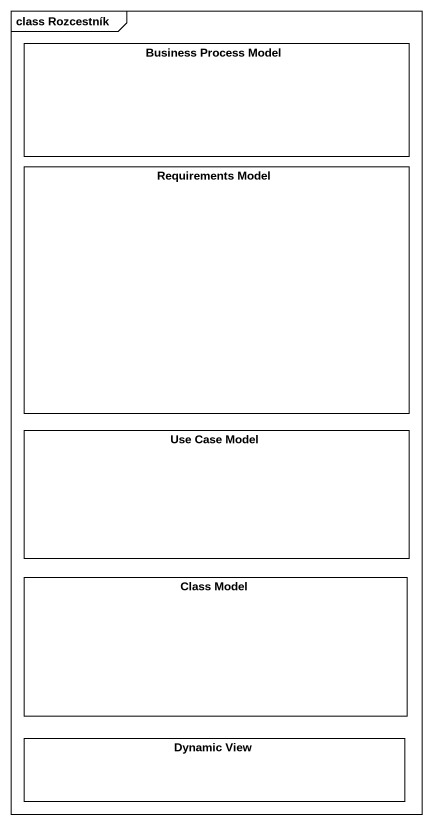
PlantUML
@startuml
mainframe class Rozcestník
rectangle "Business Process Model" as Business_Process_Model
rectangle "Requirements Model" as Requirements_Model
rectangle "Use Case Model" as Use_Case_Model
rectangle "Class Model" as Class_Model
rectangle "Dynamic View" as Dynamic_View
@enduml
